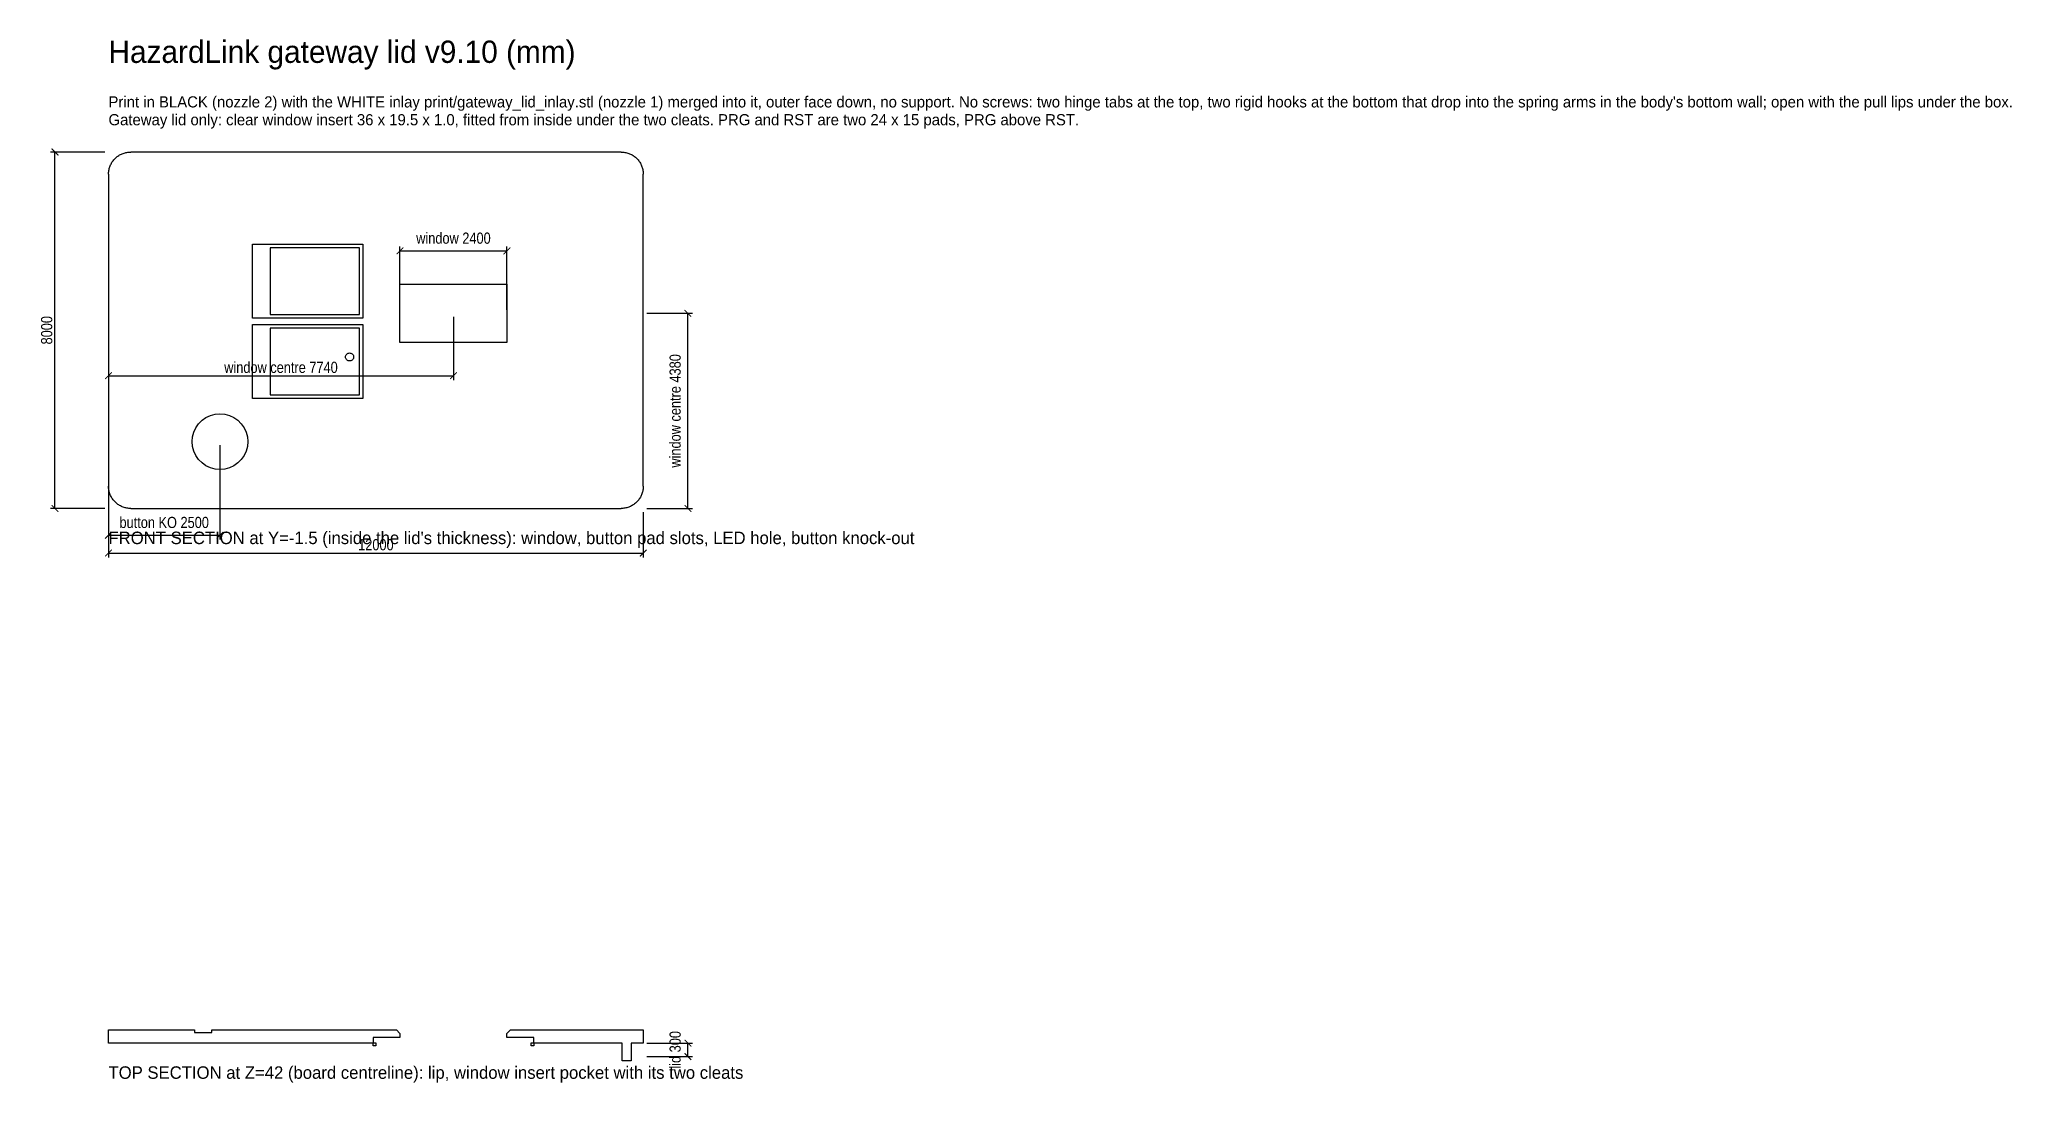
# Model space of a CAD drawing. Header units: metres. Extents: x -15 to 427, y -229 to 5.
import ezdxf

# ---------------------------------------------------------------- set-up
doc = ezdxf.new("R2010")
doc.units = ezdxf.units.M
for name, color, linetype in [('DIMS', 1, 'Continuous'), ('NOTES', 4, 'Continuous'), ('OUTLINE', 7, 'Continuous'), ('TEXT', 3, 'Continuous')]:
    doc.layers.add(name, color=color, linetype=linetype)
doc.styles.add('OpenSansCondensed-Light', font='OpenSansCondensed-Light.ttf')
doc.dimstyles.new('EZDXF', dxfattribs={"dimtxt": 0.25, "dimasz": 0.175, "dimexe": 0.375, "dimexo": 0.125, "dimgap": 0.1, "dimtad": 1, "dimlfac": 100, "dimzin": 12, "dimdsep": 46, "dimtxsty": 'OpenSansCondensed-Light', "dimblk": 'ARCHTICK', "dimcen": 2.5, "dimazin": 3, "dimtfac": 0.5, "dimtmove": 2, "dimatfit": 3})

# ---------------------------------------------------------------- blocks, each defined once
blk = doc.blocks.new('_ARCHTICK')
at = {"color": 0, "linetype": 'BYBLOCK', "const_width": 0.15}
blk.add_lwpolyline([(-0.5, -0.5), (0.5, 0.5)], dxfattribs=at)

msp = doc.modelspace()

# ---------------------------------------------------------------- linework, layer by layer
at = {"layer": 'OUTLINE'}
for p, q in [((115, -20), (5, -20)), ((0, -25), (0, -95)), ((120, -95), (120, -25)), ((32.3, -40.7), (57.1, -40.7)), ((32.3, -57.3), (32.3, -40.7)), ((56.3, -41.5), (36.3, -41.5)), ((36.3, -41.5), (36.3, -56.5)), ((56.3, -56.5), (56.3, -41.5)), ((57.1, -40.7), (57.1, -57.3)), ((65.4, -62.75), (65.4, -49.65)), ((65.4, -49.65), (89.4, -49.65)), ((89.4, -49.65), (89.4, -62.75)), ((57.1, -57.3), (32.3, -57.3)), ((36.3, -56.5), (56.3, -56.5)), ((32.3, -58.7), (57.1, -58.7)), ((32.3, -75.3), (32.3, -58.7)), ((56.3, -59.5), (36.3, -59.5)), ((36.3, -59.5), (36.3, -74.5)), ((56.3, -74.5), (56.3, -59.5)), ((57.1, -58.7), (57.1, -75.3)), ((89.4, -62.75), (65.4, -62.75)), ((36.3, -74.5), (56.3, -74.5)), ((57.1, -75.3), (32.3, -75.3)), ((5, -100), (115, -100)), ((0, -217), (19.3036, -217)), ((0, -220), (0, -217)), ((59.4, -220), (0, -220)), ((19.3036, -217), (19.3036, -217.6)), ((19.3036, -217.6), (23.2017, -217.6)), ((23.2017, -217), (64.6, -217)), ((23.2017, -217.6), (23.2017, -217)), ((59.4, -218.7), (59.4, -219.9)), ((65.4, -218.7), (59.4, -218.7)), ((59.4, -219.9), (60, -219.9)), ((59.4, -220.6), (59.4, -220)), ((60, -220.6), (59.4, -220.6)), ((60, -219.9), (60, -220.6)), ((64.6, -217), (65.4, -217.8)), ((65.4, -217.8), (65.4, -218.7)), ((89.4, -217.8), (90.2, -217)), ((89.4, -218.7), (89.4, -217.8)), ((95.4, -218.7), (89.4, -218.7)), ((90.2, -217), (120, -217)), ((94.8, -219.9), (95.4, -219.9)), ((94.8, -220.6), (94.8, -219.9)), ((95.4, -220.6), (94.8, -220.6)), ((95.4, -219.9), (95.4, -218.7)), ((95.4, -220), (95.4, -220.6)), ((115.25, -220), (95.4, -220)), ((115.25, -224), (115.25, -220)), ((117.25, -220), (117.25, -224)), ((120, -220), (117.25, -220)), ((120, -217), (120, -220)), ((117.25, -224), (115.25, -224))]:
    msp.add_line(p, q, dxfattribs=at)
for points in [[(0, -25), (0.0048, -24.7819), (0.019, -24.5642), (0.0428, -24.3474), (0.076, -24.1318), (0.1185, -23.9178), (0.1704, -23.7059), (0.2314, -23.4965), (0.3015, -23.2899), (0.3806, -23.0866), (0.4685, -22.8869), (0.5649, -22.6913), (0.6699, -22.5), (0.783, -22.3135), (0.9042, -22.1321), (1.0332, -21.9562), (1.1698, -21.7861), (1.3136, -21.622), (1.4645, -21.4645), (1.622, -21.3136), (1.7861, -21.1698), (1.9562, -21.0332), (2.1321, -20.9042), (2.3135, -20.783), (2.5, -20.6699), (2.6913, -20.5649), (2.8869, -20.4685), (3.0866, -20.3806), (3.2899, -20.3015), (3.4965, -20.2314), (3.7059, -20.1704), (3.9178, -20.1185), (4.1318, -20.076), (4.3474, -20.0428), (4.5642, -20.019), (4.7819, -20.0048), (5, -20)], [(115, -20), (115.2181, -20.0048), (115.4358, -20.019), (115.6526, -20.0428), (115.8682, -20.076), (116.0822, -20.1185), (116.2941, -20.1704), (116.5035, -20.2314), (116.7101, -20.3015), (116.9134, -20.3806), (117.1131, -20.4685), (117.3087, -20.5649), (117.5, -20.6699), (117.6865, -20.783), (117.8679, -20.9042), (118.0438, -21.0332), (118.2139, -21.1698), (118.378, -21.3136), (118.5355, -21.4645), (118.6864, -21.622), (118.8302, -21.7861), (118.9668, -21.9562), (119.0958, -22.1321), (119.217, -22.3135), (119.3301, -22.5), (119.4351, -22.6913), (119.5315, -22.8869), (119.6194, -23.0866), (119.6985, -23.2899), (119.7686, -23.4965), (119.8296, -23.7059), (119.8815, -23.9178), (119.924, -24.1318), (119.9572, -24.3474), (119.981, -24.5642), (119.9952, -24.7819), (120, -25)], [(54.1, -65.1), (54.2563, -65.1137), (54.4078, -65.1543), (54.55, -65.2206), (54.6785, -65.3106), (54.7894, -65.4215), (54.8794, -65.55), (54.9457, -65.6922), (54.9863, -65.8437), (55, -66), (54.9863, -66.1563), (54.9457, -66.3078), (54.8794, -66.45), (54.7894, -66.5785), (54.6785, -66.6894), (54.55, -66.7794), (54.4078, -66.8457), (54.2563, -66.8863), (54.1, -66.9), (53.9437, -66.8863), (53.7922, -66.8457), (53.65, -66.7794), (53.5215, -66.6894), (53.4106, -66.5785), (53.3206, -66.45), (53.2543, -66.3078), (53.2137, -66.1563), (53.2, -66), (53.2137, -65.8437), (53.2543, -65.6922), (53.3206, -65.55), (53.4106, -65.4215), (53.5215, -65.3106), (53.65, -65.2206), (53.7922, -65.1543), (53.9437, -65.1137), (54.1, -65.1)], [(25, -78.75), (26.0853, -78.845), (27.1376, -79.1269), (28.125, -79.5873), (29.0174, -80.2122), (29.7878, -80.9826), (30.4127, -81.875), (30.8731, -82.8624), (31.155, -83.9147), (31.25, -85), (31.155, -86.0853), (30.8731, -87.1376), (30.4127, -88.125), (29.7878, -89.0174), (29.0174, -89.7878), (28.125, -90.4127), (27.1376, -90.8731), (26.0853, -91.155), (25, -91.25), (23.9147, -91.155), (22.8624, -90.8731), (21.875, -90.4127), (20.9826, -89.7878), (20.2122, -89.0174), (19.5873, -88.125), (19.1269, -87.1376), (18.845, -86.0853), (18.75, -85), (18.845, -83.9147), (19.1269, -82.8624), (19.5873, -81.875), (20.2122, -80.9826), (20.9826, -80.2122), (21.875, -79.5873), (22.8624, -79.1269), (23.9147, -78.845), (25, -78.75)], [(5, -100), (4.7819, -99.9952), (4.5642, -99.981), (4.3474, -99.9572), (4.1318, -99.924), (3.9178, -99.8815), (3.7059, -99.8296), (3.4965, -99.7686), (3.2899, -99.6985), (3.0866, -99.6194), (2.8869, -99.5315), (2.6913, -99.4351), (2.5, -99.3301), (2.3135, -99.217), (2.1321, -99.0958), (1.9562, -98.9668), (1.7861, -98.8302), (1.622, -98.6864), (1.4645, -98.5355), (1.3136, -98.378), (1.1698, -98.2139), (1.0332, -98.0438), (0.9042, -97.8679), (0.783, -97.6865), (0.6699, -97.5), (0.5649, -97.3087), (0.4685, -97.1131), (0.3806, -96.9134), (0.3015, -96.7101), (0.2314, -96.5035), (0.1704, -96.2941), (0.1185, -96.0822), (0.076, -95.8682), (0.0428, -95.6526), (0.019, -95.4358), (0.0048, -95.2181), (0, -95)], [(120, -95), (119.9952, -95.2181), (119.981, -95.4358), (119.9572, -95.6526), (119.924, -95.8682), (119.8815, -96.0822), (119.8296, -96.2941), (119.7686, -96.5035), (119.6985, -96.7101), (119.6194, -96.9134), (119.5315, -97.1131), (119.4351, -97.3087), (119.3301, -97.5), (119.217, -97.6865), (119.0958, -97.8679), (118.9668, -98.0438), (118.8302, -98.2139), (118.6864, -98.378), (118.5355, -98.5355), (118.378, -98.6864), (118.2139, -98.8302), (118.0438, -98.9668), (117.8679, -99.0958), (117.6865, -99.217), (117.5, -99.3301), (117.3087, -99.4351), (117.1131, -99.5315), (116.9134, -99.6194), (116.7101, -99.6985), (116.5035, -99.7686), (116.2941, -99.8296), (116.0822, -99.8815), (115.8682, -99.924), (115.6526, -99.9572), (115.4358, -99.981), (115.2181, -99.9952), (115, -100)]]:
    msp.add_lwpolyline(points, dxfattribs=at)

# ---------------------------------------------------------------- texts
at = {"layer": 'NOTES'}
for s, p in [("Print in BLACK (nozzle 2) with the WHITE inlay print/gateway_lid_inlay.stl (nozzle 1) merged into it, outer face down, no support. No screws: two hinge tabs at the top, two rigid hooks at the bottom that drop into the spring arms in the body's bottom wall; open with the pull lips under the box.", (0, -10)), ('Gateway lid only: clear window insert 36 x 19.5 x 1.0, fitted from inside under the two cleats. PRG and RST are two 24 x 15 pads, PRG above RST.', (0, -14))]:
    msp.add_text(s, height=2.5, dxfattribs=at).set_placement(p)
at = {"layer": 'TEXT'}
for s, height, p in [('HazardLink gateway lid v9.10 (mm)', 5, (0, 0)), ("FRONT SECTION at Y=-1.5 (inside the lid's thickness): window, button pad slots, LED hole, button knock-out", 2.8, (0, -108)), ('TOP SECTION at Z=42 (board centreline): lip, window insert pocket with its two cleats', 2.8, (0, -228))]:
    msp.add_text(s, height=height, dxfattribs=at).set_placement(p)

# ---------------------------------------------------------------- dimensions: what is measured, and where the dimension line sits
at = {"layer": 'DIMS'}
msp.add_linear_dim(base=(-12, -100), p1=(0, -100), p2=(0, -20), angle=90, dimstyle='EZDXF', override={"dimtxt": 2.5, "dimasz": 1.5, "dimexe": 1, "dimexo": 0.8, "dimgap": 0.6, "dimdec": 1}, dxfattribs=at).render()
for base, p1, p2, text in [((65.4, -42.2), (65.4, -56.2), (89.4, -56.2), 'window <>'), ((0, -70.2), (0, -56.2), (77.4, -56.2), 'window centre <>'), ((0, -106), (0, -85), (25, -85), 'button KO <>')]:
    msp.add_linear_dim(base=base, p1=p1, p2=p2, text=text, dimstyle='EZDXF', override={"dimtxt": 2.5, "dimasz": 1.5, "dimexe": 1, "dimexo": 0.8, "dimgap": 0.6, "dimdec": 1}, dxfattribs=at).render()
for base, p1, p2, text in [((130, -100), (120, -100), (120, -56.2), 'window centre <>'), ((130, -223), (120, -223), (120, -220), 'lid <>')]:
    msp.add_linear_dim(base=base, p1=p1, p2=p2, angle=90, text=text, dimstyle='EZDXF', override={"dimtxt": 2.5, "dimasz": 1.5, "dimexe": 1, "dimexo": 0.8, "dimgap": 0.6, "dimdec": 1}, dxfattribs=at).render()
msp.add_linear_dim(base=(0, -110), p1=(0, -100), p2=(120, -100), dimstyle='EZDXF', override={"dimtxt": 2.5, "dimasz": 1.5, "dimexe": 1, "dimexo": 0.8, "dimgap": 0.6, "dimdec": 1}, dxfattribs=at).render()

doc.saveas('drawing.dxf')
